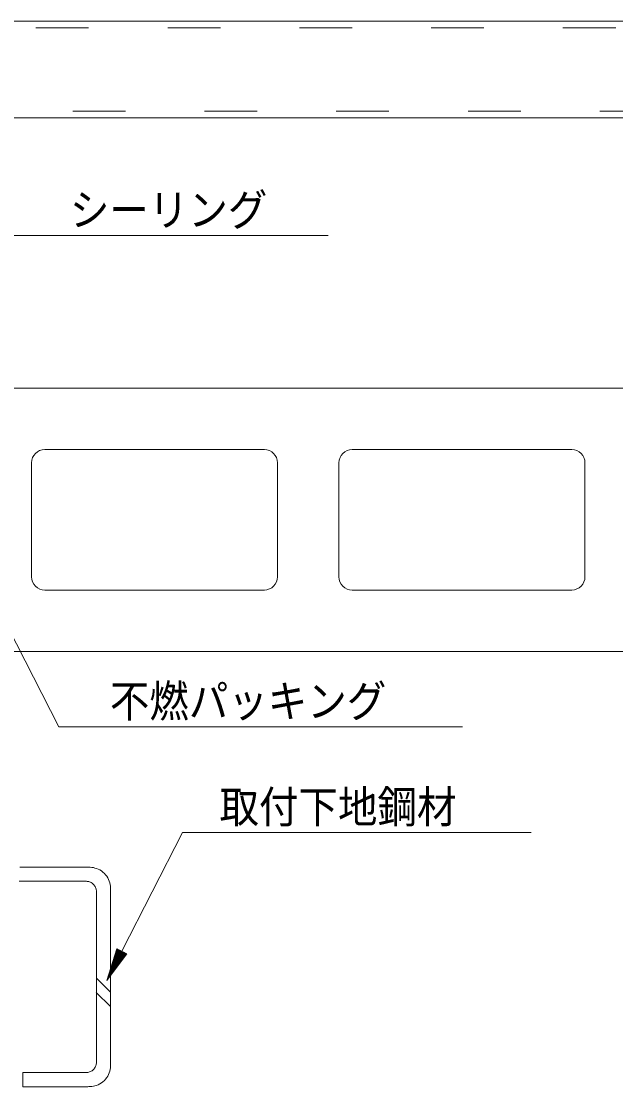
# Model space of a CAD drawing. Units: millimetres, scale not verified. Extents: x -1209 to 1209, y -852 to 852.
# Drawn here: x -165.4 to -30.1, y 457.7 to 700.4 of the extents above; entities that cross this region are included whole.
import ezdxf
from ezdxf.enums import TextEntityAlignment as Align

# ---------------------------------------------------------------- set-up
doc = ezdxf.new("R2010")
doc.units = ezdxf.units.MM
doc.header["$LTSCALE"] = 3
doc.linetypes.add('USER3', pattern=[10, 4, -6])
for name, color, linetype, lineweight in [('0-2_0-1AL', 5, 'Continuous', 18), ('0-3_0-2SUNPO', 7, 'Continuous', 18), ('0-7_0-7KUTAI', 6, 'Continuous', 18), ('0-8_0-8SASH', 87, 'Continuous', 18)]:
    doc.layers.add(name, color=color, linetype=linetype, lineweight=lineweight)
doc.styles.add('ＭＳ ゴシック', font='')
doc.styles.get('ＭＳ ゴシック').set_extended_font_data('MS Gothic')

msp = doc.modelspace()

# ---------------------------------------------------------------- linework, layer by layer
at = {"layer": '0-2_0-1AL'}
for p, q in [((-142.937, 616.831), (-5.057, 616.831)), ((-160.057, 602.831), (-110.057, 602.831)), ((-90.057, 602.831), (-40.057, 602.831)), ((-163.057, 573.831), (-163.057, 599.831)), ((-107.057, 599.831), (-107.057, 573.831)), ((-93.057, 573.831), (-93.057, 599.831)), ((-37.057, 599.831), (-37.057, 573.831)), ((-110.057, 570.831), (-160.057, 570.831)), ((-40.057, 570.831), (-90.057, 570.831)), ((-181.038, 556.831), (-122.261, 556.831)), ((-142.937, 556.831), (-122.261, 556.831)), ((-142.937, 556.831), (-5.057, 556.831))]:
    msp.add_line(p, q, dxfattribs=at)
msp.add_lwpolyline([(-181.038, 602.831), (-181.038, 616.831), (-122.261, 616.831)], dxfattribs=at)
for centre, start, end in [((-160.057, 599.831), 90, 180), ((-110.057, 599.831), 0, 90), ((-90.057, 599.831), 90, 180), ((-40.057, 599.831), 0, 90), ((-160.057, 573.831), 179.99998, 269.99998), ((-110.057, 573.831), 269.99998, 359.99998), ((-90.057, 573.831), 179.99998, 269.99998), ((-40.057, 573.831), 269.99998, 359.99998)]:
    msp.add_arc(centre, 3, start, end, dxfattribs=at)
at = {"layer": '0-3_0-2SUNPO'}
for p, q in [((-167.843, 651.568), (-95.536, 651.568)), ((-142.514, 488.546), (-128.722, 515.584)), ((-49.326, 515.584), (-128.722, 515.584)), ((-145.922, 481.865), (-143.627, 489.114)), ((-141.4, 487.978), (-145.922, 481.865)), ((-144.043, 487.799), (-141.533, 487.799)), ((-144.028, 487.849), (-141.496, 487.849)), ((-144.012, 487.899), (-141.459, 487.899)), ((-143.996, 487.949), (-141.422, 487.949)), ((-143.98, 487.999), (-141.442, 487.999)), ((-143.964, 488.049), (-141.54, 488.049)), ((-143.949, 488.099), (-141.638, 488.099)), ((-143.933, 488.149), (-141.736, 488.149)), ((-143.917, 488.199), (-141.834, 488.199)), ((-143.901, 488.249), (-141.932, 488.249)), ((-143.885, 488.299), (-142.03, 488.299)), ((-143.869, 488.349), (-142.128, 488.349)), ((-143.854, 488.399), (-142.226, 488.399)), ((-143.838, 488.449), (-142.324, 488.449)), ((-143.822, 488.499), (-142.422, 488.499)), ((-143.806, 488.549), (-142.521, 488.549)), ((-143.79, 488.599), (-142.618, 488.599)), ((-143.775, 488.649), (-142.716, 488.649)), ((-143.759, 488.699), (-142.814, 488.699)), ((-143.743, 488.749), (-142.912, 488.749)), ((-143.727, 488.799), (-143.01, 488.799)), ((-143.711, 488.849), (-143.109, 488.849)), ((-143.695, 488.899), (-143.207, 488.899)), ((-143.68, 488.949), (-143.305, 488.949)), ((-143.664, 488.999), (-143.403, 488.999)), ((-143.648, 489.049), (-143.501, 489.049)), ((-143.632, 489.099), (-143.599, 489.099)), ((-143.627, 489.114), (-141.4, 487.978)), ((-144.819, 485.349), (-143.345, 485.349)), ((-144.803, 485.399), (-143.308, 485.399)), ((-144.787, 485.449), (-143.271, 485.449)), ((-144.772, 485.499), (-143.234, 485.499)), ((-144.756, 485.549), (-143.197, 485.549)), ((-144.74, 485.599), (-143.16, 485.599)), ((-144.724, 485.649), (-143.123, 485.649)), ((-144.708, 485.699), (-143.086, 485.699)), ((-144.692, 485.749), (-143.049, 485.749)), ((-144.677, 485.799), (-143.012, 485.799)), ((-144.661, 485.849), (-142.975, 485.849)), ((-144.645, 485.899), (-142.938, 485.899)), ((-144.629, 485.949), (-142.901, 485.949)), ((-144.613, 485.999), (-142.864, 485.999)), ((-144.597, 486.049), (-142.827, 486.049)), ((-144.582, 486.099), (-142.79, 486.099)), ((-144.566, 486.149), (-142.753, 486.149)), ((-144.55, 486.199), (-142.716, 486.199)), ((-144.534, 486.249), (-142.679, 486.249)), ((-144.518, 486.299), (-142.642, 486.299)), ((-144.503, 486.349), (-142.605, 486.349)), ((-144.487, 486.399), (-142.568, 486.399)), ((-144.471, 486.449), (-142.531, 486.449)), ((-144.455, 486.499), (-142.494, 486.499)), ((-144.439, 486.549), (-142.457, 486.549)), ((-144.423, 486.599), (-142.42, 486.599)), ((-144.408, 486.649), (-142.383, 486.649)), ((-144.392, 486.699), (-142.346, 486.699)), ((-144.376, 486.749), (-142.309, 486.749)), ((-144.36, 486.799), (-142.272, 486.799)), ((-144.344, 486.849), (-142.235, 486.849)), ((-144.329, 486.899), (-142.198, 486.899)), ((-144.313, 486.949), (-142.161, 486.949)), ((-144.297, 486.999), (-142.124, 486.999)), ((-144.281, 487.049), (-142.087, 487.049)), ((-144.265, 487.099), (-142.05, 487.099)), ((-144.249, 487.149), (-142.013, 487.149)), ((-144.234, 487.199), (-141.977, 487.199)), ((-144.218, 487.249), (-141.939, 487.249)), ((-144.202, 487.299), (-141.902, 487.299)), ((-144.186, 487.349), (-141.866, 487.349)), ((-144.17, 487.399), (-141.828, 487.399)), ((-144.154, 487.449), (-141.792, 487.449)), ((-144.139, 487.499), (-141.755, 487.499)), ((-144.123, 487.549), (-141.718, 487.549)), ((-144.107, 487.599), (-141.681, 487.599)), ((-144.091, 487.649), (-141.644, 487.649)), ((-144.075, 487.699), (-141.607, 487.699)), ((-144.059, 487.749), (-141.57, 487.749)), ((-145.595, 482.899), (-145.157, 482.899)), ((-145.579, 482.949), (-145.12, 482.949)), ((-145.563, 482.999), (-145.083, 482.999)), ((-145.547, 483.049), (-145.046, 483.049)), ((-145.531, 483.099), (-145.009, 483.099)), ((-145.516, 483.149), (-144.972, 483.149)), ((-145.5, 483.199), (-144.935, 483.199)), ((-145.484, 483.249), (-144.898, 483.249)), ((-145.468, 483.299), (-144.861, 483.299)), ((-145.452, 483.349), (-144.824, 483.349)), ((-145.436, 483.399), (-144.787, 483.399)), ((-145.421, 483.449), (-144.75, 483.449)), ((-145.405, 483.499), (-144.713, 483.499)), ((-145.389, 483.549), (-144.676, 483.549)), ((-145.373, 483.599), (-144.639, 483.599)), ((-145.357, 483.649), (-144.602, 483.649)), ((-145.341, 483.699), (-144.565, 483.699)), ((-145.326, 483.749), (-144.528, 483.749)), ((-145.31, 483.799), (-144.491, 483.799)), ((-145.294, 483.849), (-144.454, 483.849)), ((-145.278, 483.899), (-144.417, 483.899)), ((-145.262, 483.949), (-144.38, 483.949)), ((-145.246, 483.999), (-144.343, 483.999)), ((-145.231, 484.049), (-144.306, 484.049)), ((-145.215, 484.099), (-144.269, 484.099)), ((-145.199, 484.149), (-144.232, 484.149)), ((-145.183, 484.199), (-144.195, 484.199)), ((-145.167, 484.249), (-144.158, 484.249)), ((-145.151, 484.299), (-144.122, 484.299)), ((-145.136, 484.349), (-144.084, 484.349)), ((-145.12, 484.399), (-144.048, 484.399)), ((-145.104, 484.449), (-144.011, 484.449)), ((-145.088, 484.499), (-143.974, 484.499)), ((-145.072, 484.549), (-143.937, 484.549)), ((-145.056, 484.599), (-143.9, 484.599)), ((-145.041, 484.649), (-143.863, 484.649)), ((-145.025, 484.699), (-143.826, 484.699)), ((-145.009, 484.749), (-143.789, 484.749)), ((-144.993, 484.799), (-143.752, 484.799)), ((-144.977, 484.849), (-143.715, 484.849)), ((-144.962, 484.899), (-143.678, 484.899)), ((-144.946, 484.949), (-143.641, 484.949)), ((-144.93, 484.999), (-143.604, 484.999)), ((-144.914, 485.049), (-143.567, 485.049)), ((-144.898, 485.099), (-143.53, 485.099)), ((-144.882, 485.149), (-143.493, 485.149)), ((-144.867, 485.199), (-143.456, 485.199)), ((-144.851, 485.249), (-143.419, 485.249)), ((-144.835, 485.299), (-143.382, 485.299)), ((-145.911, 481.899), (-145.897, 481.899)), ((-145.895, 481.949), (-145.86, 481.949)), ((-145.88, 481.999), (-145.823, 481.999)), ((-145.864, 482.049), (-145.786, 482.049)), ((-145.848, 482.099), (-145.749, 482.099)), ((-145.832, 482.149), (-145.712, 482.149)), ((-145.816, 482.199), (-145.675, 482.199)), ((-145.8, 482.249), (-145.638, 482.249)), ((-145.784, 482.299), (-145.601, 482.299)), ((-145.769, 482.349), (-145.564, 482.349)), ((-145.753, 482.399), (-145.527, 482.399)), ((-145.737, 482.449), (-145.49, 482.449)), ((-145.721, 482.499), (-145.453, 482.499)), ((-145.705, 482.549), (-145.416, 482.549)), ((-145.69, 482.599), (-145.379, 482.599)), ((-145.674, 482.649), (-145.342, 482.649)), ((-145.658, 482.699), (-145.305, 482.699)), ((-145.642, 482.749), (-145.268, 482.749)), ((-145.626, 482.799), (-145.231, 482.799)), ((-145.61, 482.849), (-145.194, 482.849))]:
    msp.add_line(p, q, dxfattribs=at)
msp.add_lwpolyline([(-174.191, 573.633), (-156.866, 539.669), (-64.917, 539.669)], dxfattribs=at)
at = {"layer": '0-7_0-7KUTAI'}
for p, q in [((-160.882, 507.706), (-165.724, 507.706)), ((-157.236, 507.706), (-160.882, 507.706)), ((-154.609, 507.706), (-157.236, 507.706)), ((-152.822, 507.706), (-154.609, 507.706)), ((-151.696, 507.706), (-152.822, 507.706)), ((-151.054, 507.706), (-151.696, 507.706)), ((-150.717, 507.706), (-151.054, 507.706)), ((-150.507, 507.706), (-150.717, 507.706)), ((-150.277, 507.706), (-150.507, 507.706)), ((-150.002, 507.699), (-150.277, 507.706)), ((-149.691, 507.683), (-150.002, 507.699)), ((-149.351, 507.65), (-149.691, 507.683)), ((-148.99, 507.597), (-149.351, 507.65)), ((-148.616, 507.517), (-148.99, 507.597)), ((-148.236, 507.405), (-148.616, 507.517)), ((-147.857, 507.256), (-148.236, 507.405)), ((-147.488, 507.067), (-147.857, 507.256)), ((-147.132, 506.84), (-147.488, 507.067)), ((-146.793, 506.579), (-147.132, 506.84)), ((-146.476, 506.288), (-146.793, 506.579)), ((-146.185, 505.971), (-146.476, 506.288)), ((-145.924, 505.632), (-146.185, 505.971)), ((-145.697, 505.276), (-145.924, 505.632)), ((-145.507, 504.907), (-145.697, 505.276)), ((-145.359, 504.528), (-145.507, 504.907)), ((-165.857, 504.506), (-161.038, 504.506)), ((-161.038, 504.506), (-157.413, 504.506)), ((-157.413, 504.506), (-154.807, 504.506)), ((-154.807, 504.506), (-153.048, 504.506)), ((-153.048, 504.506), (-151.96, 504.506)), ((-151.96, 504.506), (-151.37, 504.506)), ((-151.37, 504.506), (-151.102, 504.506)), ((-151.102, 504.506), (-150.982, 504.506)), ((-150.982, 504.506), (-150.867, 504.506)), ((-150.867, 504.506), (-150.73, 504.502)), ((-150.73, 504.502), (-150.574, 504.494)), ((-150.574, 504.494), (-150.404, 504.478)), ((-150.404, 504.478), (-150.224, 504.451)), ((-150.224, 504.451), (-150.037, 504.411)), ((-150.037, 504.411), (-149.847, 504.355)), ((-149.847, 504.355), (-149.658, 504.281)), ((-149.658, 504.281), (-149.473, 504.186)), ((-149.473, 504.186), (-149.295, 504.073)), ((-149.295, 504.073), (-149.125, 503.942)), ((-149.125, 503.942), (-148.967, 503.797)), ((-148.967, 503.797), (-148.821, 503.638)), ((-148.821, 503.638), (-148.691, 503.469)), ((-148.691, 503.469), (-148.577, 503.291)), ((-148.577, 503.291), (-148.482, 503.106)), ((-148.482, 503.106), (-148.408, 502.917)), ((-148.408, 502.917), (-148.352, 502.727)), ((-148.352, 502.727), (-148.312, 502.539)), ((-148.312, 502.539), (-148.286, 502.359)), ((-148.286, 502.359), (-148.269, 502.189)), ((-145.247, 504.148), (-145.359, 504.528)), ((-145.167, 503.774), (-145.247, 504.148)), ((-145.114, 503.413), (-145.167, 503.774)), ((-145.081, 503.073), (-145.114, 503.413)), ((-145.064, 502.762), (-145.081, 503.073)), ((-145.058, 502.487), (-145.064, 502.762)), ((-145.057, 502.257), (-145.058, 502.487)), ((-148.269, 502.189), (-148.261, 502.034)), ((-148.261, 502.034), (-148.258, 501.896)), ((-148.258, 501.896), (-148.257, 501.781)), ((-148.257, 501.781), (-148.257, 501.678)), ((-148.257, 501.678), (-148.257, 501.524)), ((-148.257, 501.524), (-148.257, 501.243)), ((-148.257, 501.243), (-148.257, 500.757)), ((-148.257, 500.757), (-148.257, 499.991)), ((-148.257, 499.991), (-148.257, 498.867)), ((-145.057, 502.063), (-145.057, 502.257)), ((-145.057, 501.84), (-145.057, 502.063)), ((-145.057, 501.507), (-145.057, 501.84)), ((-145.057, 500.984), (-145.057, 501.507)), ((-145.057, 500.189), (-145.057, 500.984)), ((-145.057, 499.043), (-145.057, 500.189)), ((-148.257, 498.867), (-148.257, 497.308)), ((-145.057, 497.465), (-145.057, 499.043)), ((-145.057, 495.373), (-145.057, 497.465)), ((-148.257, 497.308), (-148.257, 495.239)), ((-148.257, 495.239), (-148.257, 492.62)), ((-145.057, 492.726), (-145.057, 495.373)), ((-148.257, 492.62), (-148.257, 489.56)), ((-145.057, 489.634), (-145.057, 492.726)), ((-148.257, 489.56), (-148.257, 486.207)), ((-145.057, 486.244), (-145.057, 489.634)), ((-148.257, 486.207), (-148.257, 482.706)), ((-145.057, 482.706), (-145.057, 486.244)), ((-148.257, 482.706), (-148.257, 479.206)), ((-148.257, 482.399), (-145.064, 479.206)), ((-145.057, 479.169), (-145.057, 482.706)), ((-148.313, 479.178), (-145.092, 475.958)), ((-148.257, 479.206), (-148.257, 475.852)), ((-145.057, 475.779), (-145.057, 479.169)), ((-148.257, 475.852), (-148.257, 472.792)), ((-145.057, 472.687), (-145.057, 475.779)), ((-148.257, 472.792), (-148.257, 470.173)), ((-145.057, 470.04), (-145.057, 472.687)), ((-148.257, 470.173), (-148.257, 468.104)), ((-145.057, 467.948), (-145.057, 470.04)), ((-148.257, 468.104), (-148.257, 466.546)), ((-148.257, 466.546), (-148.257, 465.422)), ((-145.057, 466.37), (-145.057, 467.948)), ((-145.057, 465.224), (-145.057, 466.37)), ((-148.258, 463.516), (-148.261, 463.379)), ((-148.257, 463.631), (-148.258, 463.516)), ((-148.257, 465.422), (-148.257, 464.655)), ((-148.257, 464.655), (-148.257, 464.17)), ((-148.257, 464.17), (-148.257, 463.888)), ((-148.257, 463.888), (-148.257, 463.734)), ((-148.257, 463.734), (-148.257, 463.631)), ((-145.057, 464.429), (-145.057, 465.224)), ((-145.057, 463.906), (-145.057, 464.429)), ((-145.057, 463.573), (-145.057, 463.906)), ((-145.057, 463.35), (-145.057, 463.573)), ((-149.658, 461.131), (-149.847, 461.057)), ((-149.473, 461.226), (-149.658, 461.131)), ((-149.295, 461.339), (-149.473, 461.226)), ((-149.125, 461.47), (-149.295, 461.339)), ((-148.967, 461.616), (-149.125, 461.47)), ((-148.821, 461.774), (-148.967, 461.616)), ((-148.691, 461.943), (-148.821, 461.774)), ((-148.577, 462.121), (-148.691, 461.943)), ((-148.482, 462.306), (-148.577, 462.121)), ((-148.408, 462.495), (-148.482, 462.306)), ((-148.352, 462.686), (-148.408, 462.495)), ((-148.312, 462.873), (-148.352, 462.686)), ((-148.286, 463.053), (-148.312, 462.873)), ((-148.269, 463.223), (-148.286, 463.053)), ((-148.261, 463.379), (-148.269, 463.223)), ((-145.359, 460.885), (-145.247, 461.265)), ((-145.247, 461.265), (-145.167, 461.639)), ((-145.167, 461.639), (-145.114, 462)), ((-145.114, 462), (-145.081, 462.34)), ((-145.081, 462.34), (-145.064, 462.651)), ((-145.064, 462.651), (-145.058, 462.926)), ((-145.058, 462.926), (-145.057, 463.156)), ((-145.057, 463.156), (-145.057, 463.35)), ((-165.057, 460.906), (-165.057, 460.898)), ((-165.053, 460.906), (-165.057, 460.906)), ((-165.057, 460.898), (-165.057, 460.878)), ((-165.057, 460.878), (-165.057, 460.84)), ((-165.057, 460.84), (-165.057, 460.776)), ((-165.057, 460.776), (-165.057, 460.681)), ((-165.057, 460.681), (-165.057, 460.549)), ((-165.057, 460.549), (-165.057, 460.373)), ((-165.057, 460.373), (-165.057, 460.15)), ((-165.057, 460.15), (-165.057, 459.89)), ((-165.057, 459.89), (-165.057, 459.604)), ((-165.057, 459.604), (-165.057, 459.306)), ((-165.057, 459.306), (-165.057, 459.008)), ((-165.057, 459.008), (-165.057, 458.723)), ((-165.057, 458.723), (-165.057, 458.463)), ((-165.022, 460.906), (-165.053, 460.906)), ((-164.936, 460.906), (-165.022, 460.906)), ((-164.77, 460.906), (-164.936, 460.906)), ((-164.496, 460.906), (-164.77, 460.906)), ((-164.087, 460.906), (-164.496, 460.906)), ((-163.517, 460.906), (-164.087, 460.906)), ((-162.757, 460.906), (-163.517, 460.906)), ((-161.796, 460.906), (-162.757, 460.906)), ((-160.673, 460.906), (-161.796, 460.906)), ((-159.442, 460.906), (-160.673, 460.906)), ((-158.157, 460.906), (-159.442, 460.906)), ((-156.873, 460.906), (-158.157, 460.906)), ((-155.642, 460.906), (-156.873, 460.906)), ((-154.519, 460.906), (-155.642, 460.906)), ((-153.557, 460.906), (-154.519, 460.906)), ((-152.798, 460.906), (-153.557, 460.906)), ((-152.223, 460.906), (-152.798, 460.906)), ((-151.804, 460.906), (-152.223, 460.906)), ((-151.511, 460.906), (-151.804, 460.906)), ((-151.312, 460.906), (-151.511, 460.906)), ((-151.177, 460.906), (-151.312, 460.906)), ((-151.078, 460.906), (-151.177, 460.906)), ((-150.982, 460.906), (-151.078, 460.906)), ((-150.867, 460.907), (-150.982, 460.906)), ((-150.73, 460.91), (-150.867, 460.907)), ((-150.574, 460.918), (-150.73, 460.91)), ((-150.404, 460.934), (-150.574, 460.918)), ((-150.224, 460.961), (-150.404, 460.934)), ((-150.037, 461.001), (-150.224, 460.961)), ((-149.847, 461.057), (-150.037, 461.001)), ((-147.132, 458.573), (-146.793, 458.834)), ((-146.793, 458.834), (-146.476, 459.125)), ((-146.476, 459.125), (-146.185, 459.442)), ((-146.185, 459.442), (-145.924, 459.781)), ((-145.924, 459.781), (-145.697, 460.137)), ((-145.697, 460.137), (-145.507, 460.506)), ((-145.507, 460.506), (-145.359, 460.885)), ((-165.057, 458.463), (-165.057, 458.24)), ((-165.057, 458.24), (-165.057, 458.064)), ((-165.057, 458.064), (-165.057, 457.931)), ((-165.057, 457.931), (-165.057, 457.837)), ((-165.057, 457.837), (-165.057, 457.773)), ((-165.057, 457.773), (-165.057, 457.735)), ((-165.057, 457.735), (-165.057, 457.715)), ((-165.057, 457.715), (-165.057, 457.707)), ((-165.057, 457.707), (-165.053, 457.706)), ((-165.053, 457.706), (-165.021, 457.706)), ((-165.021, 457.706), (-164.934, 457.706)), ((-164.934, 457.706), (-164.766, 457.706)), ((-164.766, 457.706), (-164.488, 457.706)), ((-164.488, 457.706), (-164.073, 457.706)), ((-164.073, 457.706), (-163.494, 457.706)), ((-163.494, 457.706), (-162.724, 457.706)), ((-162.724, 457.706), (-161.749, 457.706)), ((-161.749, 457.706), (-160.61, 457.706)), ((-160.61, 457.706), (-159.361, 457.706)), ((-159.361, 457.706), (-158.058, 457.706)), ((-158.058, 457.706), (-156.754, 457.706)), ((-156.754, 457.706), (-155.505, 457.706)), ((-155.505, 457.706), (-154.366, 457.706)), ((-154.366, 457.706), (-153.391, 457.706)), ((-153.391, 457.706), (-152.62, 457.706)), ((-152.62, 457.706), (-152.033, 457.706)), ((-152.033, 457.706), (-151.598, 457.706)), ((-151.598, 457.706), (-151.28, 457.706)), ((-151.28, 457.706), (-151.046, 457.706)), ((-151.046, 457.706), (-150.862, 457.706)), ((-150.862, 457.706), (-150.693, 457.706)), ((-150.693, 457.706), (-150.507, 457.706)), ((-150.507, 457.706), (-150.277, 457.707)), ((-150.277, 457.707), (-150.002, 457.713)), ((-150.002, 457.713), (-149.691, 457.73)), ((-149.691, 457.73), (-149.351, 457.763)), ((-149.351, 457.763), (-148.99, 457.816)), ((-148.99, 457.816), (-148.616, 457.896)), ((-148.616, 457.896), (-148.236, 458.008)), ((-148.236, 458.008), (-147.857, 458.156)), ((-147.857, 458.156), (-147.488, 458.346)), ((-147.488, 458.346), (-147.132, 458.573))]:
    msp.add_line(p, q, dxfattribs=at)
at = {"layer": '0-8_0-8SASH'}
for p, q in [((-0.057, 700.368), (-275.057, 700.368)), ((-275.057, 678.39), (-0.057, 678.39))]:
    msp.add_line(p, q, dxfattribs=at)
at = {"layer": '0-8_0-8SASH', "linetype": 'USER3'}
for p, q in [((-0.057, 698.879), (-273.673, 698.879)), ((-273.673, 679.879), (-0.057, 679.879))]:
    msp.add_line(p, q, dxfattribs=at)

# ---------------------------------------------------------------- texts
at = {"layer": '0-3_0-2SUNPO', "style": 'ＭＳ ゴシック', "width": 0.9}
for s, p in [('シーリング', (-154.332, 651.568)), ('不燃パッキング', (-145.24, 539.669)), ('取付下地鋼材', (-120.272, 515.584))]:
    msp.add_text(s, height=7.326, dxfattribs=at).set_placement(p, align=Align.BOTTOM_LEFT)

doc.saveas('drawing.dxf')
